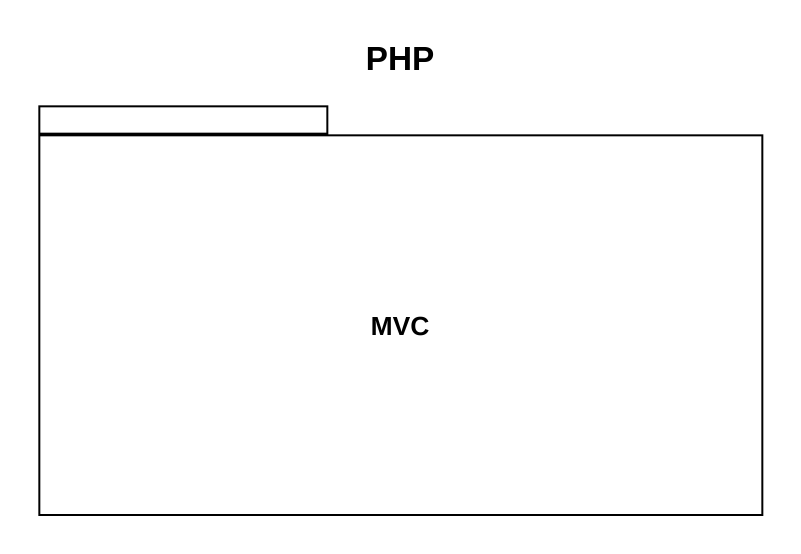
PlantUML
@startuml
title PHP
package MVC {
}
@enduml
